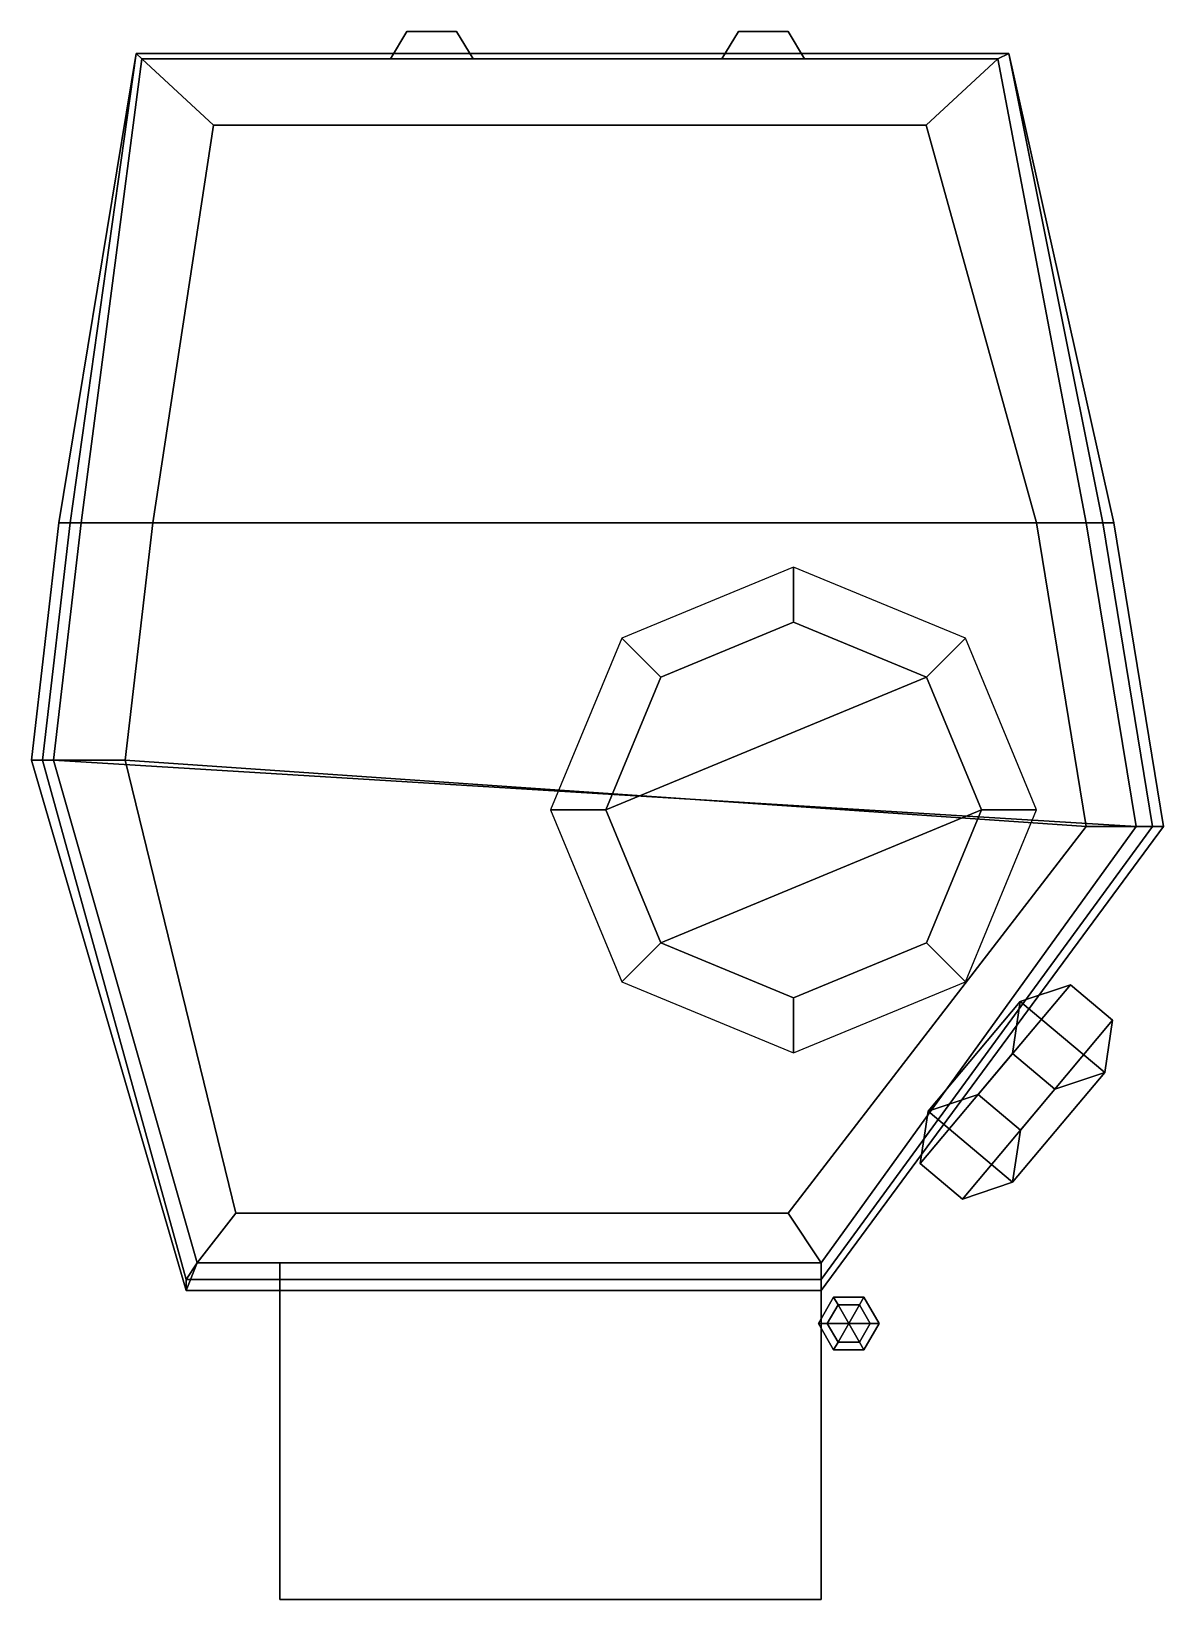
# Model space of a CAD drawing. Extents: x -0.96 to 1.09, y -1.76 to 1.08.
import ezdxf

# ---------------------------------------------------------------- set-up
doc = ezdxf.new("R2010")
doc.units = 0
doc.layers.add('TURRET', color=2, linetype='CONTINUOUS')

msp = doc.modelspace()

# ---------------------------------------------------------------- linework, layer by layer
at = {"layer": 'TURRET'}
for points in [[(-0.28, 1.08, 1.91), (-0.31, 1.03, 1.81), (-0.31, 1.03, 2.14), (-0.28, 1.08, 2.07)], [(-0.28, 1.08, 2.07), (-0.31, 1.03, 2.14), (-0.16, 1.03, 2.14), (-0.19, 1.08, 2.07)], [(-0.19, 1.08, 1.91), (-0.16, 1.03, 1.81), (-0.31, 1.03, 1.81), (-0.28, 1.08, 1.91)], [(-0.19, 1.08, 2.07), (-0.19, 1.08, 1.91), (-0.28, 1.08, 1.91), (-0.28, 1.08, 2.07)], [(-0.16, 1.03, 2.14), (-0.16, 1.03, 1.81), (-0.19, 1.08, 1.91), (-0.19, 1.08, 2.07)], [(0.41, 1.08, 1.91), (0.44, 1.03, 1.81), (0.29, 1.03, 1.81), (0.32, 1.08, 1.91)], [(0.32, 1.08, 2.07), (0.29, 1.03, 2.14), (0.44, 1.03, 2.14), (0.41, 1.08, 2.07)], [(0.32, 1.08, 1.91), (0.29, 1.03, 1.81), (0.29, 1.03, 2.14), (0.32, 1.08, 2.07)], [(0.41, 1.08, 2.07), (0.41, 1.08, 1.91), (0.32, 1.08, 1.91), (0.32, 1.08, 2.07)], [(0.44, 1.03, 2.14), (0.44, 1.03, 1.81), (0.41, 1.08, 1.91), (0.41, 1.08, 2.07)], [(-0.77, 1.04, 1.71), (-0.77, 1.04, 1.61), (-0.91, 0.19, 1.61), (-0.89, 0.19, 1.71)], [(-0.91, 0.19, 1.61), (-0.77, 1.04, 1.61), (-0.76, 1.03, 1.61), (-0.87, 0.19, 1.61)], [(-0.87, 0.19, 1.76), (-0.76, 1.03, 1.76), (-0.77, 1.04, 1.71), (-0.89, 0.19, 1.71)], [(0.79, 1.03, 1.61), (0.95, 0.19, 1.61), (-0.87, 0.19, 1.61), (-0.76, 1.03, 1.61)], [(-0.76, 1.03, 1.76), (-0.87, 0.19, 1.76), (-0.87, 0.19, 2.39), (-0.76, 1.03, 2.23)], [(-0.76, 1.03, 2.23), (-0.87, 0.19, 2.39), (-0.74, 0.19, 2.45), (-0.63, 0.91, 2.32)], [(-0.76, 1.03, 1.76), (0.79, 1.03, 1.76), (0.81, 1.04, 1.71), (-0.77, 1.04, 1.71)], [(0.81, 1.04, 1.71), (0.81, 1.04, 1.61), (-0.77, 1.04, 1.61), (-0.77, 1.04, 1.71)], [(-0.77, 1.04, 1.61), (0.81, 1.04, 1.61), (0.79, 1.03, 1.61), (-0.76, 1.03, 1.61)], [(-0.76, 1.03, 2.23), (0.79, 1.03, 2.23), (0.79, 1.03, 1.76), (-0.76, 1.03, 1.76)], [(-0.63, 0.91, 2.32), (0.66, 0.91, 2.32), (0.79, 1.03, 2.23), (-0.76, 1.03, 2.23)], [(0.66, 0.91, 2.32), (0.86, 0.19, 2.45), (0.95, 0.19, 2.39), (0.79, 1.03, 2.23)], [(0.79, 1.03, 1.76), (0.95, 0.19, 1.76), (0.98, 0.19, 1.71), (0.81, 1.04, 1.71)], [(0.81, 1.04, 1.61), (1, 0.19, 1.61), (0.95, 0.19, 1.61), (0.79, 1.03, 1.61)], [(0.79, 1.03, 2.23), (0.95, 0.19, 2.39), (0.95, 0.19, 1.76), (0.79, 1.03, 1.76)], [(0.98, 0.19, 1.71), (1, 0.19, 1.61), (0.81, 1.04, 1.61), (0.81, 1.04, 1.71)], [(-0.74, 0.19, 2.45), (0.86, 0.19, 2.45), (0.66, 0.91, 2.32), (-0.63, 0.91, 2.32)], [(-0.89, 0.19, 1.71), (-0.91, 0.19, 1.61), (-0.96, -0.24, 1.61), (-0.94, -0.24, 1.71)], [(-0.96, -0.24, 1.61), (-0.91, 0.19, 1.61), (-0.87, 0.19, 1.61), (-0.92, -0.24, 1.61)], [(-0.92, -0.24, 1.76), (-0.87, 0.19, 1.76), (-0.89, 0.19, 1.71), (-0.94, -0.24, 1.71)], [(0.95, 0.19, 1.61), (1.04, -0.36, 1.61), (-0.92, -0.24, 1.61), (-0.87, 0.19, 1.61)], [(-0.87, 0.19, 1.76), (-0.92, -0.24, 1.76), (-0.92, -0.24, 2.39), (-0.87, 0.19, 2.39)], [(-0.87, 0.19, 2.39), (-0.92, -0.24, 2.39), (-0.79, -0.24, 2.45), (-0.74, 0.19, 2.45)], [(-0.79, -0.24, 2.45), (0.95, -0.36, 2.45), (0.86, 0.19, 2.45), (-0.74, 0.19, 2.45)], [(0.86, 0.19, 2.45), (0.95, -0.36, 2.45), (1.04, -0.36, 2.39), (0.95, 0.19, 2.39)], [(0.95, 0.19, 2.39), (1.04, -0.36, 2.39), (1.04, -0.36, 1.76), (0.95, 0.19, 1.76)], [(0.95, 0.19, 1.76), (1.04, -0.36, 1.76), (1.07, -0.36, 1.71), (0.98, 0.19, 1.71)], [(1, 0.19, 1.61), (1.09, -0.36, 1.61), (1.04, -0.36, 1.61), (0.95, 0.19, 1.61)], [(1.07, -0.36, 1.71), (1.09, -0.36, 1.61), (1, 0.19, 1.61), (0.98, 0.19, 1.71)], [(0.42, 0.11, 2.45), (0.1089, -0.0189, 2.45), (0.1796, -0.0896, 2.47), (0.42, 0.01, 2.47)], [(0.7311, -0.0189, 2.45), (0.42, 0.11, 2.45), (0.42, 0.01, 2.47), (0.6604, -0.0896, 2.47)], [(0.42, 0.01, 2.47), (0.1796, -0.0896, 2.47), (0.08, -0.33, 2.47), (0.6604, -0.0896, 2.47)], [(0.1089, -0.0189, 2.45), (-0.02, -0.33, 2.45), (0.08, -0.33, 2.47), (0.1796, -0.0896, 2.47)], [(0.86, -0.33, 2.45), (0.7311, -0.0189, 2.45), (0.6604, -0.0896, 2.47), (0.76, -0.33, 2.47)], [(0.6604, -0.0896, 2.47), (0.08, -0.33, 2.47), (0.1796, -0.5704, 2.47), (0.76, -0.33, 2.47)], [(-0.94, -0.24, 1.71), (-0.96, -0.24, 1.61), (-0.68, -1.2, 1.61), (-0.68, -1.18, 1.68)], [(-0.68, -1.2, 1.61), (-0.96, -0.24, 1.61), (-0.92, -0.24, 1.61), (-0.66, -1.15, 1.61)], [(-0.66, -1.15, 1.76), (-0.92, -0.24, 1.76), (-0.94, -0.24, 1.71), (-0.68, -1.18, 1.68)], [(1.04, -0.36, 1.61), (0.47, -1.15, 1.61), (-0.66, -1.15, 1.61), (-0.92, -0.24, 1.61)], [(-0.92, -0.24, 1.76), (-0.66, -1.15, 1.76), (-0.66, -1.15, 2.39), (-0.92, -0.24, 2.39)], [(-0.92, -0.24, 2.39), (-0.66, -1.15, 2.39), (-0.59, -1.06, 2.45), (-0.79, -0.24, 2.45)], [(-0.59, -1.06, 2.45), (0.41, -1.06, 2.45), (0.95, -0.36, 2.45), (-0.79, -0.24, 2.45)], [(-0.02, -0.33, 2.45), (0.1089, -0.6411, 2.45), (0.1796, -0.5704, 2.47), (0.08, -0.33, 2.47)], [(0.76, -0.33, 2.47), (0.1796, -0.5704, 2.47), (0.42, -0.67, 2.47), (0.6604, -0.5704, 2.47)], [(0.7311, -0.6411, 2.45), (0.86, -0.33, 2.45), (0.76, -0.33, 2.47), (0.6604, -0.5704, 2.47)], [(0.95, -0.36, 2.45), (0.41, -1.06, 2.45), (0.47, -1.15, 2.39), (1.04, -0.36, 2.39)], [(1.04, -0.36, 2.39), (0.47, -1.15, 2.39), (0.47, -1.15, 1.76), (1.04, -0.36, 1.76)], [(1.04, -0.36, 1.76), (0.47, -1.15, 1.76), (0.47, -1.18, 1.68), (1.07, -0.36, 1.71)], [(0.47, -1.18, 1.68), (0.47, -1.2, 1.61), (1.09, -0.36, 1.61), (1.07, -0.36, 1.71)], [(1.09, -0.36, 1.61), (0.47, -1.2, 1.61), (0.47, -1.15, 1.61), (1.04, -0.36, 1.61)], [(0.1089, -0.6411, 2.45), (0.42, -0.77, 2.45), (0.42, -0.67, 2.47), (0.1796, -0.5704, 2.47)], [(0.42, -0.77, 2.45), (0.7311, -0.6411, 2.45), (0.6604, -0.5704, 2.47), (0.42, -0.67, 2.47)], [(0.754, -0.8455, 1.6104), (0.6634, -0.8757, 1.64), (0.8305, -0.6766, 2.3542), (0.9211, -0.6464, 2.3245)], [(0.8306, -0.9098, 1.6104), (0.754, -0.8455, 1.6104), (0.9211, -0.6464, 2.3245), (0.9977, -0.7107, 2.3245)], [(0.8305, -0.6766, 2.3542), (0.9837, -0.8052, 2.3542), (0.9977, -0.7107, 2.3245), (0.9211, -0.6464, 2.3245)], [(0.6634, -0.8757, 1.64), (0.6494, -0.9702, 1.6696), (0.8165, -0.7711, 2.3838), (0.8305, -0.6766, 2.3542)], [(0.8165, -0.7711, 2.3838), (0.8931, -0.8354, 2.3838), (0.9837, -0.8052, 2.3542), (0.8305, -0.6766, 2.3542)], [(0.8166, -1.0043, 1.64), (0.8306, -0.9098, 1.6104), (0.9977, -0.7107, 2.3245), (0.9837, -0.8052, 2.3542)], [(0.6494, -0.9702, 1.6696), (0.726, -1.0345, 1.6696), (0.8931, -0.8354, 2.3838), (0.8165, -0.7711, 2.3838)], [(0.726, -1.0345, 1.6696), (0.8166, -1.0043, 1.64), (0.9837, -0.8052, 2.3542), (0.8931, -0.8354, 2.3838)], [(0.754, -0.8455, 1.6104), (0.8306, -0.9098, 1.6104), (0.8166, -1.0043, 1.64), (0.6634, -0.8757, 1.64)], [(0.6634, -0.8757, 1.64), (0.8166, -1.0043, 1.64), (0.726, -1.0345, 1.6696), (0.6494, -0.9702, 1.6696)], [(-0.66, -1.15, 2.39), (0.47, -1.15, 2.39), (0.41, -1.06, 2.45), (-0.59, -1.06, 2.45)], [(0.47, -1.15, 1.76), (-0.66, -1.15, 1.76), (-0.68, -1.18, 1.68), (0.47, -1.18, 1.68)], [(0.47, -1.2, 1.61), (-0.68, -1.2, 1.61), (-0.66, -1.15, 1.61), (0.47, -1.15, 1.61)], [(-0.66, -1.15, 1.76), (0.47, -1.15, 1.76), (0.47, -1.15, 2.39), (-0.66, -1.15, 2.39)], [(-0.51, -1.15, 1.85), (-0.51, -1.76, 1.85), (-0.51, -1.76, 2.31), (-0.51, -1.15, 2.39)], [(-0.51, -1.15, 2.39), (-0.51, -1.76, 2.31), (0.47, -1.76, 2.31), (0.47, -1.15, 2.39)], [(0.47, -1.15, 1.85), (0.47, -1.76, 1.85), (-0.51, -1.76, 1.85), (-0.51, -1.15, 1.85)], [(0.47, -1.76, 2.31), (0.47, -1.76, 1.85), (0.47, -1.15, 1.85), (0.47, -1.15, 2.39)], [(-0.68, -1.18, 1.68), (-0.68, -1.2, 1.61), (0.47, -1.2, 1.61), (0.47, -1.18, 1.68)], [(0.4925, -1.2124, 2.05), (0.465, -1.26, 2.05), (0.465, -1.26, 2.21), (0.4925, -1.2124, 2.21)], [(0.4811, -1.26, 2.0111), (0.465, -1.26, 2.05), (0.4925, -1.2124, 2.05), (0.5006, -1.2263, 2.0111)], [(0.5006, -1.2263, 2.2489), (0.4925, -1.2124, 2.21), (0.465, -1.26, 2.21), (0.4811, -1.26, 2.2489)], [(0.5475, -1.2124, 2.05), (0.4925, -1.2124, 2.05), (0.4925, -1.2124, 2.21), (0.5475, -1.2124, 2.21)], [(0.5006, -1.2263, 2.0111), (0.4925, -1.2124, 2.05), (0.5475, -1.2124, 2.05), (0.5394, -1.2263, 2.0111)], [(0.5394, -1.2263, 2.2489), (0.5475, -1.2124, 2.21), (0.4925, -1.2124, 2.21), (0.5006, -1.2263, 2.2489)], [(0.5394, -1.2263, 2.0111), (0.5475, -1.2124, 2.05), (0.575, -1.26, 2.05), (0.5589, -1.26, 2.0111)], [(0.5589, -1.26, 2.2489), (0.575, -1.26, 2.21), (0.5475, -1.2124, 2.21), (0.5394, -1.2263, 2.2489)], [(0.575, -1.26, 2.05), (0.5475, -1.2124, 2.05), (0.5475, -1.2124, 2.21), (0.575, -1.26, 2.21)], [(0.52, -1.26, 1.995), (0.4811, -1.26, 2.0111), (0.5006, -1.2263, 2.0111), (0.52, -1.26, 1.995)], [(0.52, -1.26, 2.265), (0.5006, -1.2263, 2.2489), (0.4811, -1.26, 2.2489), (0.52, -1.26, 2.265)], [(0.52, -1.26, 1.995), (0.5006, -1.2263, 2.0111), (0.5394, -1.2263, 2.0111), (0.52, -1.26, 1.995)], [(0.52, -1.26, 2.265), (0.5394, -1.2263, 2.2489), (0.5006, -1.2263, 2.2489), (0.52, -1.26, 2.265)], [(0.52, -1.26, 1.995), (0.5394, -1.2263, 2.0111), (0.5589, -1.26, 2.0111), (0.52, -1.26, 1.995)], [(0.52, -1.26, 2.265), (0.5589, -1.26, 2.2489), (0.5394, -1.2263, 2.2489), (0.52, -1.26, 2.265)], [(0.465, -1.26, 2.05), (0.4925, -1.3076, 2.05), (0.4925, -1.3076, 2.21), (0.465, -1.26, 2.21)], [(0.5006, -1.2937, 2.0111), (0.4925, -1.3076, 2.05), (0.465, -1.26, 2.05), (0.4811, -1.26, 2.0111)], [(0.4811, -1.26, 2.2489), (0.465, -1.26, 2.21), (0.4925, -1.3076, 2.21), (0.5006, -1.2937, 2.2489)], [(0.52, -1.26, 1.995), (0.5006, -1.2937, 2.0111), (0.4811, -1.26, 2.0111), (0.52, -1.26, 1.995)], [(0.52, -1.26, 2.265), (0.4811, -1.26, 2.2489), (0.5006, -1.2937, 2.2489), (0.52, -1.26, 2.265)], [(0.52, -1.26, 1.995), (0.5394, -1.2937, 2.0111), (0.5006, -1.2937, 2.0111), (0.52, -1.26, 1.995)], [(0.52, -1.26, 2.265), (0.5006, -1.2937, 2.2489), (0.5394, -1.2937, 2.2489), (0.52, -1.26, 2.265)], [(0.52, -1.26, 1.995), (0.5589, -1.26, 2.0111), (0.5394, -1.2937, 2.0111), (0.52, -1.26, 1.995)], [(0.52, -1.26, 2.265), (0.5394, -1.2937, 2.2489), (0.5589, -1.26, 2.2489), (0.52, -1.26, 2.265)], [(0.5589, -1.26, 2.0111), (0.575, -1.26, 2.05), (0.5475, -1.3076, 2.05), (0.5394, -1.2937, 2.0111)], [(0.5394, -1.2937, 2.2489), (0.5475, -1.3076, 2.21), (0.575, -1.26, 2.21), (0.5589, -1.26, 2.2489)], [(0.5475, -1.3076, 2.05), (0.575, -1.26, 2.05), (0.575, -1.26, 2.21), (0.5475, -1.3076, 2.21)], [(0.5394, -1.2937, 2.0111), (0.5475, -1.3076, 2.05), (0.4925, -1.3076, 2.05), (0.5006, -1.2937, 2.0111)], [(0.5006, -1.2937, 2.2489), (0.4925, -1.3076, 2.21), (0.5475, -1.3076, 2.21), (0.5394, -1.2937, 2.2489)], [(0.4925, -1.3076, 2.05), (0.5475, -1.3076, 2.05), (0.5475, -1.3076, 2.21), (0.4925, -1.3076, 2.21)], [(-0.51, -1.76, 2.31), (-0.51, -1.76, 1.85), (0.47, -1.76, 1.85), (0.47, -1.76, 2.31)]]:
    msp.add_3dface(points, dxfattribs=at)

doc.saveas('drawing.dxf')
